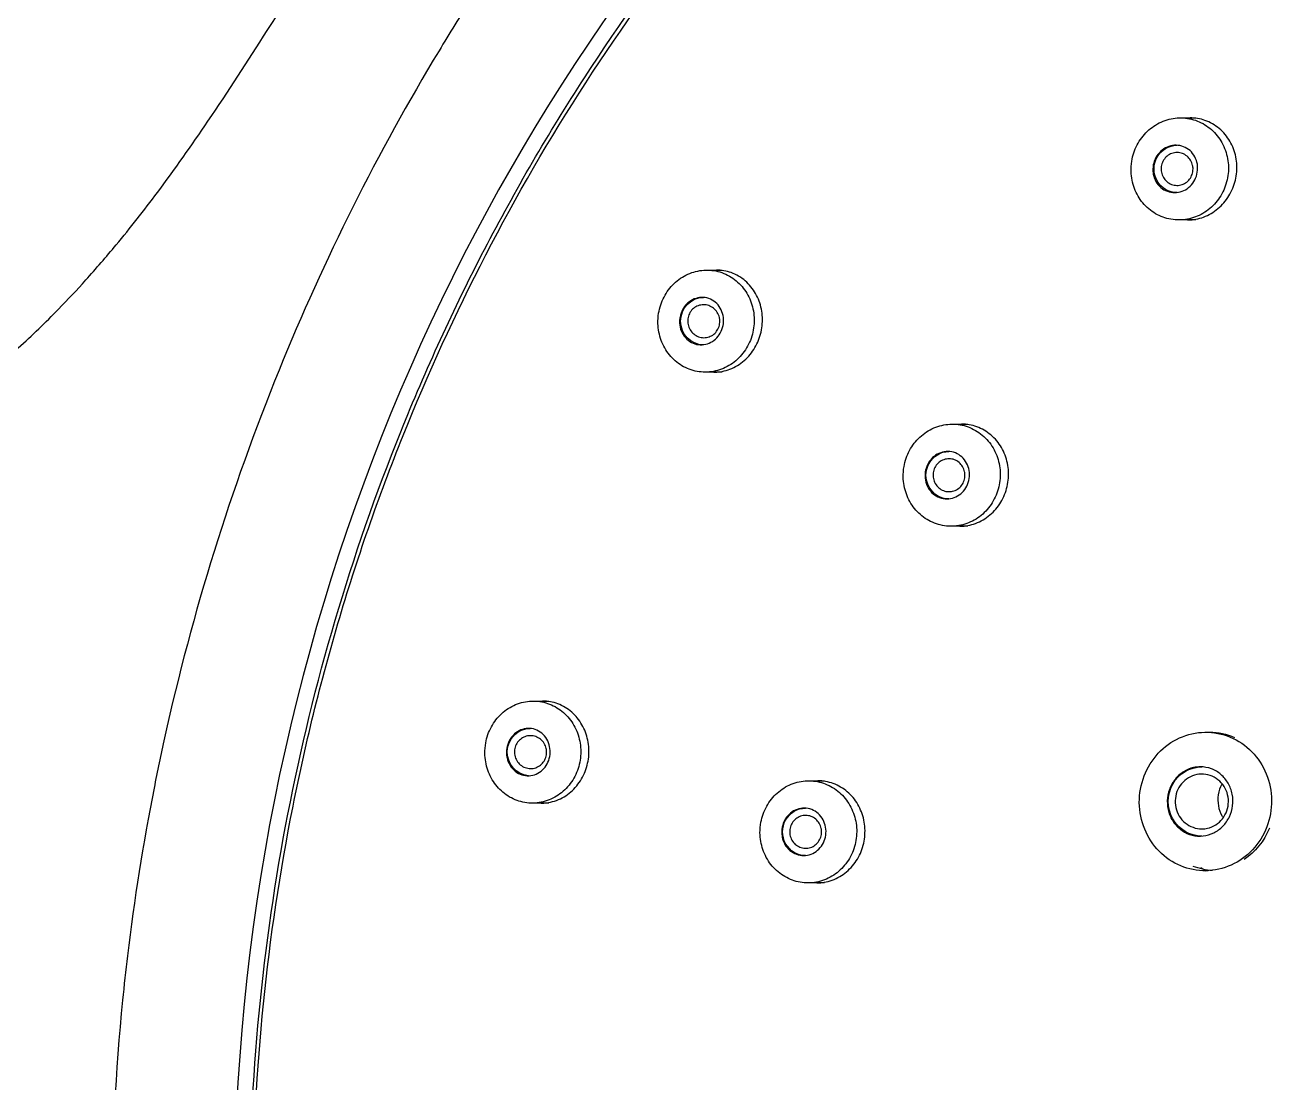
# Model space of a CAD drawing. Header units: centimetres. Extents: x -1797 to 2001, y -8788 to 1856.
# Drawn here: x -1292.464 to -1289.019, y -48.311 to -45.41 of the extents above; entities that cross this region are included whole.
import ezdxf

# ---------------------------------------------------------------- set-up
doc = ezdxf.new("R2010")
doc.units = ezdxf.units.CM
doc.header["$LTSCALE"] = 100
doc.header["$MEASUREMENT"] = 0
doc.layers.add('ID_Furniture-Fixed_02', color=145, linetype='Continuous')
doc.layers.add('WALL-03', color=2, linetype='Continuous')

# ---------------------------------------------------------------- blocks, each defined once
blk = doc.blocks.new('A$C5f37530c')
at = {"layer": 'ID_Furniture-Fixed_02'}
for p, q in [((-65.8808, -160.3463), (-65.8808, -160.3889)), ((-65.6008, -160.3889), (-65.6008, -160.3439)), ((-67.0626, -160.8223), (-67.0626, -160.8639)), ((-66.7826, -160.8639), (-66.7826, -160.8178)), ((-65.6621, -161.1013), (-65.6621, -161.1446)), ((-65.3821, -161.1446), (-65.3821, -161.0996)), ((-66.6401, -161.4952), (-66.6401, -161.5376)), ((-66.3601, -161.5376), (-66.3601, -161.4919)), ((-67.4799, -162.121), (-67.4799, -162.1629)), ((-67.1999, -162.1629), (-67.1999, -162.1163)), ((-65.7954, -162.1904), (-65.7954, -162.2006)), ((-65.4154, -162.1969), (-65.4154, -162.1879))]:
    blk.add_line(p, q, dxfattribs=at)
blk.add_ellipse((-64.4726, -165.0029), major_axis=(5.645, 0), ratio=0.970296, dxfattribs=at)
for centre, major_axis, ratio, start_param, end_param in [((-65.7408, -160.3382), (0.065, 0), 0.970296, 0.084408, 3.141593), ((-66.9226, -160.8132), (-0.065, 0), 0.970296, 3.141593, 6.283185), ((-65.5221, -161.0929), (0.065, 0), 0.970296, 0, 3.141593), ((-66.5001, -161.486), (0.065, 0), 0.970296, 0, 3.141593), ((-67.3399, -162.1112), (0.065, 0), 0.970296, 0, 3.141593), ((-65.6054, -162.1794), (0.095, 0), 0.970296, 0, 3.141593), ((-65.6054, -162.2205), (-0.19, 0), 0.970296, 3.206514, 3.500122), ((-65.6054, -162.1988), (0.1893, 0.0177), 0.945873, 3.053495, 3.443426), ((-65.6054, -162.1988), (0.1893, 0.0177), 0.945873, 5.01699, 5.619677)]:
    blk.add_ellipse(centre, major_axis=major_axis, ratio=ratio, start_param=start_param, end_param=end_param, dxfattribs=at)
for points, knots in [([(-66.1034, -156.2073), (-66.1043, -156.4008), (-66.108, -156.7117), (-66.1407, -157.2005), (-66.2075, -157.6276), (-66.3066, -158.0025), (-66.4315, -158.3176), (-66.5703, -158.5729), (-66.7097, -158.7731), (-66.8374, -158.9248), (-66.9444, -159.0352), (-67.0392, -159.124), (-67.1451, -159.2154), (-67.2893, -159.3285), (-67.4858, -159.4668), (-67.7346, -159.6277), (-68.0415, -159.8206), (-68.236, -159.9564), (-68.3605, -160.043)], [0, 0, 0, 0, 0.109953, 0.209947, 0.300127, 0.380727, 0.451422, 0.512286, 0.563517, 0.605255, 0.637551, 0.66058, 0.687323, 0.725806, 0.776114, 0.838446, 0.913142, 1, 1, 1, 1]), ([(-70.4169, -164.2267), (-70.4, -164.1104), (-70.3712, -163.9482), (-70.262, -163.4578), (-70.0375, -162.7785), (-69.6987, -162.1409), (-69.4053, -161.6981), (-69.2596, -161.5013), (-69.015, -161.2035), (-68.8548, -161.031), (-68.5773, -160.7618), (-68.4005, -160.6073), (-68.0942, -160.3703), (-67.8891, -160.2273), (-67.4351, -159.9444), (-66.7767, -159.615), (-66.0793, -159.3975), (-65.5365, -159.284), (-65.2961, -159.2458), (-64.9061, -159.2031), (-64.4726, -159.1813), (-64.0391, -159.2031), (-63.6492, -159.2458), (-63.4088, -159.284), (-62.8659, -159.3975), (-62.1685, -159.615), (-61.5102, -159.9444), (-61.0561, -160.2273), (-60.8511, -160.3703), (-60.5447, -160.6073), (-60.368, -160.7618), (-60.0905, -161.031), (-59.9302, -161.2035), (-59.6857, -161.5013), (-59.54, -161.6981), (-59.2465, -162.1409), (-58.9078, -162.7785), (-58.6833, -163.4578), (-58.5741, -163.9482), (-58.5453, -164.1104), (-58.5284, -164.2267)], [0.2715949, 0.2715949, 0.2715949, 0.2715949, 0.2812305, 0.2851025, 0.3127892, 0.339482, 0.3437195, 0.3560105, 0.3593529, 0.3749833, 0.375032, 0.3906139, 0.3938894, 0.4062477, 0.4107021, 0.4368761, 0.4649885, 0.4687355, 0.4811162, 0.4843693, 0.5, 0.5156307, 0.5188838, 0.5312645, 0.5350115, 0.5631239, 0.5892979, 0.5937523, 0.6061106, 0.6093861, 0.624968, 0.6250169, 0.6406471, 0.6439896, 0.6562805, 0.660518, 0.6872108, 0.7148975, 0.7187695, 0.7284051, 0.7284051, 0.7284051, 0.7284051]), ([(-64.4726, -170.4466), (-64.843, -170.4466), (-65.2071, -170.4115), (-65.7445, -170.3081), (-65.9221, -170.2651), (-66.2743, -170.1616), (-66.4493, -170.1009), (-66.9585, -169.8961), (-67.2805, -169.7289), (-67.8898, -169.334), (-68.1783, -169.1041), (-68.6955, -168.6022), (-68.9276, -168.3285), (-69.2349, -167.8827), (-69.3304, -167.7283), (-69.5033, -167.4143), (-69.5814, -167.254), (-69.7911, -166.7631), (-69.8987, -166.4203), (-70.0427, -165.718), (-70.0783, -165.3649), (-70.0787, -164.6555), (-70.0423, -164.2953), (-69.8993, -163.5979), (-69.7936, -163.2589), (-69.5831, -162.765), (-69.5038, -162.602), (-69.3302, -162.2867), (-69.236, -162.1343), (-68.9317, -161.692), (-68.7001, -161.4171), (-68.1771, -160.9091), (-67.8934, -160.6836), (-67.4381, -160.3882), (-67.2813, -160.2968), (-66.9571, -160.1285), (-66.789, -160.0513), (-66.2795, -159.8463), (-65.9301, -159.7434), (-65.212, -159.6039), (-64.8404, -159.5681), (-64.1088, -159.5678), (-63.7452, -159.6023), (-63.2032, -159.7065), (-63.023, -159.7503), (-62.6716, -159.8537), (-62.4994, -159.9134), (-61.9933, -160.1164), (-61.668, -160.2844), (-61.0538, -160.6819), (-60.7712, -160.9069), (-60.2539, -161.4079), (-60.017, -161.6875), (-59.6092, -162.2792), (-59.4368, -162.5916), (-59.2255, -163.0848), (-59.1628, -163.2544), (-59.0556, -163.5964), (-59.011, -163.7688), (-58.9037, -164.2902), (-58.8672, -164.6431), (-58.8664, -165.3604), (-58.9025, -165.7155), (-59.0088, -166.237), (-59.053, -166.4093), (-59.1592, -166.7507), (-59.2216, -166.9207), (-59.4325, -167.4156), (-59.6045, -167.7281), (-60.0104, -168.319), (-60.247, -168.5991), (-60.7641, -169.1017), (-61.0461, -169.3271), (-61.5046, -169.6255), (-61.664, -169.7185), (-61.9879, -169.8868), (-62.1532, -169.9628), (-62.6589, -170.1667), (-63.0104, -170.271), (-63.7358, -170.4115), (-64.1023, -170.4466), (-64.4726, -170.4466)], [0, 0, 0, 0, 0.03125, 0.03125, 0.046875, 0.046875, 0.0625, 0.0625, 0.09375, 0.09375, 0.125, 0.125, 0.15625, 0.15625, 0.171875, 0.171875, 0.1875, 0.1875, 0.21875, 0.21875, 0.25, 0.25, 0.28125, 0.28125, 0.3125, 0.3125, 0.328125, 0.328125, 0.34375, 0.34375, 0.375, 0.375, 0.40625, 0.40625, 0.421875, 0.421875, 0.4375, 0.4375, 0.46875, 0.46875, 0.5, 0.5, 0.53125, 0.53125, 0.546875, 0.546875, 0.5625, 0.5625, 0.59375, 0.59375, 0.625, 0.625, 0.65625, 0.65625, 0.6875, 0.6875, 0.703125, 0.703125, 0.71875, 0.71875, 0.75, 0.75, 0.78125, 0.78125, 0.796875, 0.796875, 0.8125, 0.8125, 0.84375, 0.84375, 0.875, 0.875, 0.90625, 0.90625, 0.921875, 0.921875, 0.9375, 0.9375, 0.96875, 0.96875, 1, 1, 1, 1]), ([(-64.1622, -170.4197), (-63.8992, -170.4056), (-63.6394, -170.3736), (-63.2041, -170.2898), (-63.0269, -170.2469), (-62.6756, -170.1437), (-62.501, -170.0831), (-61.9932, -169.8789), (-61.6721, -169.7122), (-61.0643, -169.3182), (-60.7765, -169.0889), (-60.2607, -168.5883), (-60.0292, -168.3153), (-59.7226, -167.8707), (-59.6275, -167.7167), (-59.455, -167.4036), (-59.377, -167.2436), (-59.1679, -166.754), (-59.0606, -166.4121), (-58.917, -165.7116), (-58.8815, -165.3594), (-58.8811, -164.6518), (-58.9174, -164.2926), (-59.0599, -163.597), (-59.1655, -163.2589), (-59.3754, -162.7662), (-59.4545, -162.6036), (-59.6276, -162.2892), (-59.7216, -162.1371), (-60.0251, -161.696), (-60.2561, -161.4218), (-60.7777, -160.9151), (-61.0607, -160.6903), (-61.5148, -160.3956), (-61.6713, -160.3045), (-61.9946, -160.1365), (-62.1622, -160.0595), (-62.6704, -159.8551), (-63.0189, -159.7524), (-63.7352, -159.6133), (-64.1058, -159.5776), (-64.8355, -159.5774), (-65.1982, -159.6117), (-65.7387, -159.7157), (-65.9185, -159.7593), (-66.269, -159.8624), (-66.4407, -159.922), (-66.9455, -160.1245), (-67.27, -160.292), (-67.8827, -160.6885), (-68.1644, -160.9129), (-68.6805, -161.4127), (-68.9168, -161.6915), (-69.3235, -162.2817), (-69.4955, -162.5933), (-69.7062, -163.0852), (-69.7687, -163.2543), (-69.8757, -163.5955), (-69.9201, -163.7675), (-70.0271, -164.2875), (-70.0636, -164.6395), (-70.0643, -165.3549), (-70.0284, -165.7091), (-69.9223, -166.2293), (-69.8783, -166.4011), (-69.7723, -166.7417), (-69.7101, -166.9112), (-69.4998, -167.4048), (-69.3282, -167.7165), (-68.9233, -168.3058), (-68.6874, -168.5853), (-68.1715, -169.0865), (-67.8903, -169.3114), (-67.4329, -169.609), (-67.274, -169.7017), (-66.951, -169.8697), (-66.7861, -169.9455), (-66.3349, -170.1274), (-66.0417, -170.2191), (-65.7403, -170.2871)], [0.0087958, 0.0087958, 0.0087958, 0.0087958, 0.03125, 0.03125, 0.046875, 0.046875, 0.0625, 0.0625, 0.09375, 0.09375, 0.125, 0.125, 0.15625, 0.15625, 0.171875, 0.171875, 0.1875, 0.1875, 0.21875, 0.21875, 0.25, 0.25, 0.28125, 0.28125, 0.3125, 0.3125, 0.328125, 0.328125, 0.34375, 0.34375, 0.375, 0.375, 0.40625, 0.40625, 0.421875, 0.421875, 0.4375, 0.4375, 0.46875, 0.46875, 0.5, 0.5, 0.53125, 0.53125, 0.546875, 0.546875, 0.5625, 0.5625, 0.59375, 0.59375, 0.625, 0.625, 0.65625, 0.65625, 0.6875, 0.6875, 0.703125, 0.703125, 0.71875, 0.71875, 0.75, 0.75, 0.78125, 0.78125, 0.796875, 0.796875, 0.8125, 0.8125, 0.84375, 0.84375, 0.875, 0.875, 0.90625, 0.90625, 0.921875, 0.921875, 0.9375, 0.9375, 0.9638021, 0.9638021, 0.9638021, 0.9638021]), ([(-65.7373, -160.2137), (-65.7217, -160.2139), (-65.706, -160.2167), (-65.6914, -160.2217), (-65.6768, -160.2268), (-65.663, -160.2342), (-65.651, -160.2435), (-65.639, -160.2528), (-65.6286, -160.2642), (-65.6206, -160.2767), (-65.6125, -160.2893), (-65.6067, -160.3035), (-65.6036, -160.3179), (-65.6005, -160.3324), (-65.6, -160.3477), (-65.6022, -160.3624), (-65.6045, -160.3772), (-65.6095, -160.3918), (-65.6168, -160.405), (-65.6241, -160.4182), (-65.6339, -160.4304), (-65.6455, -160.4406), (-65.657, -160.4507), (-65.6705, -160.4591), (-65.6848, -160.4651), (-65.6991, -160.4711), (-65.7147, -160.4749), (-65.7302, -160.4761), (-65.7457, -160.4774), (-65.7616, -160.4761), (-65.7766, -160.4725), (-65.7916, -160.4689), (-65.8061, -160.4629), (-65.819, -160.4548), (-65.832, -160.4467), (-65.8436, -160.4365), (-65.8529, -160.4248), (-65.8623, -160.4131), (-65.8697, -160.3997), (-65.8744, -160.3857), (-65.8791, -160.3716), (-65.8813, -160.3565), (-65.8808, -160.3417), (-65.8802, -160.3268), (-65.8769, -160.3118), (-65.8711, -160.2979), (-65.8653, -160.2841), (-65.8568, -160.271), (-65.8464, -160.2597), (-65.8361, -160.2485), (-65.8236, -160.2388), (-65.81, -160.2314), (-65.7964, -160.224), (-65.7813, -160.2188), (-65.766, -160.216), (-65.7565, -160.2143), (-65.7469, -160.2135), (-65.7373, -160.2137)], [0, 0, 0, 0, 0.053396, 0.053396, 0.053396, 0.10677, 0.10677, 0.10677, 0.160479, 0.160479, 0.160479, 0.214639, 0.214639, 0.214639, 0.269048, 0.269048, 0.269048, 0.323393, 0.323393, 0.323393, 0.377394, 0.377394, 0.377394, 0.430929, 0.430929, 0.430929, 0.48408, 0.48408, 0.48408, 0.537087, 0.537087, 0.537087, 0.590246, 0.590246, 0.590246, 0.643788, 0.643788, 0.643788, 0.697789, 0.697789, 0.697789, 0.752131, 0.752131, 0.752131, 0.806541, 0.806541, 0.806541, 0.860703, 0.860703, 0.860703, 0.914406, 0.914406, 0.914406, 0.967648, 0.967648, 0.967648, 1, 1, 1, 1]), ([(-65.7784, -160.2843), (-65.7844, -160.2883), (-65.7896, -160.2932), (-65.7938, -160.2987), (-65.798, -160.3041), (-65.8012, -160.3103), (-65.8032, -160.3167), (-65.8053, -160.3231), (-65.8061, -160.33), (-65.8058, -160.3366), (-65.8054, -160.3434), (-65.8037, -160.3502), (-65.8009, -160.3564), (-65.7981, -160.3627), (-65.794, -160.3686), (-65.789, -160.3736), (-65.784, -160.3786), (-65.7779, -160.3829), (-65.7713, -160.386), (-65.7648, -160.3891), (-65.7576, -160.3912), (-65.7503, -160.3921), (-65.7431, -160.393), (-65.7357, -160.3928), (-65.7285, -160.3914), (-65.7215, -160.3901), (-65.7146, -160.3876), (-65.7084, -160.3842), (-65.7022, -160.3809), (-65.6966, -160.3765), (-65.6919, -160.3715), (-65.6872, -160.3665), (-65.6834, -160.3607), (-65.6807, -160.3546), (-65.6779, -160.3484), (-65.6763, -160.3417), (-65.6759, -160.3351), (-65.6755, -160.3283), (-65.6764, -160.3214), (-65.6785, -160.315), (-65.6806, -160.3085), (-65.6839, -160.3022), (-65.6883, -160.2967), (-65.6927, -160.2912), (-65.6982, -160.2864), (-65.7044, -160.2826), (-65.7105, -160.2789), (-65.7175, -160.2761), (-65.7247, -160.2745), (-65.7281, -160.2737), (-65.7317, -160.2732), (-65.7353, -160.273), (-65.7424, -160.2725), (-65.7497, -160.2731), (-65.7566, -160.2748), (-65.7635, -160.2765), (-65.7702, -160.2793), (-65.7762, -160.2829), (-65.777, -160.2834), (-65.7777, -160.2838), (-65.7784, -160.2843)], [0, 0, 0, 0, 0.053168, 0.053168, 0.053168, 0.106282, 0.106282, 0.106282, 0.160205, 0.160205, 0.160205, 0.215143, 0.215143, 0.215143, 0.270563, 0.270563, 0.270563, 0.325701, 0.325701, 0.325701, 0.37992, 0.37992, 0.37992, 0.433016, 0.433016, 0.433016, 0.485286, 0.485286, 0.485286, 0.537361, 0.537361, 0.537361, 0.589927, 0.589927, 0.589927, 0.643465, 0.643465, 0.643465, 0.698071, 0.698071, 0.698071, 0.75339, 0.75339, 0.75339, 0.808723, 0.808723, 0.808723, 0.863327, 0.863327, 0.863327, 0.889352, 0.889352, 0.889352, 0.941447, 0.941447, 0.941447, 0.993547, 0.993547, 0.993547, 1, 1, 1, 1]), ([(-65.7409, -160.383), (-65.7359, -160.383), (-65.7308, -160.3822), (-65.7261, -160.3807), (-65.7214, -160.3791), (-65.7169, -160.3767), (-65.7129, -160.3738), (-65.709, -160.3708), (-65.7056, -160.3671), (-65.7029, -160.363), (-65.7001, -160.3589), (-65.6981, -160.3543), (-65.6969, -160.3495), (-65.6957, -160.3447), (-65.6954, -160.3397), (-65.6959, -160.3348), (-65.6963, -160.3298), (-65.6977, -160.3249), (-65.6999, -160.3203), (-65.702, -160.3158), (-65.705, -160.3115), (-65.7086, -160.308), (-65.7122, -160.3044), (-65.7165, -160.3013), (-65.7211, -160.2991), (-65.7256, -160.297), (-65.7307, -160.2955), (-65.7357, -160.2949), (-65.7407, -160.2943), (-65.7459, -160.2946), (-65.7508, -160.2957), (-65.7557, -160.2968), (-65.7604, -160.2987), (-65.7646, -160.3012), (-65.7689, -160.3038), (-65.7727, -160.3071), (-65.7758, -160.3109), (-65.7789, -160.3147), (-65.7814, -160.3191), (-65.7831, -160.3236), (-65.7848, -160.3283), (-65.7857, -160.3332), (-65.7857, -160.3382), (-65.7858, -160.3431), (-65.7849, -160.3482), (-65.7833, -160.3529), (-65.7816, -160.3576), (-65.7791, -160.3621), (-65.7759, -160.3661), (-65.7727, -160.37), (-65.7688, -160.3735), (-65.7645, -160.3762), (-65.7602, -160.3788), (-65.7553, -160.3808), (-65.7503, -160.3819), (-65.7472, -160.3826), (-65.744, -160.3829), (-65.7409, -160.383)], [0, 0, 0, 0, 0.052813, 0.052813, 0.052813, 0.105614, 0.105614, 0.105614, 0.1585, 0.1585, 0.1585, 0.211841, 0.211841, 0.211841, 0.265738, 0.265738, 0.265738, 0.320163, 0.320163, 0.320163, 0.374825, 0.374825, 0.374825, 0.429299, 0.429299, 0.429299, 0.483238, 0.483238, 0.483238, 0.536556, 0.536556, 0.536556, 0.589439, 0.589439, 0.589439, 0.642193, 0.642193, 0.642193, 0.695251, 0.695251, 0.695251, 0.748903, 0.748903, 0.748903, 0.803179, 0.803179, 0.803179, 0.857837, 0.857837, 0.857837, 0.912472, 0.912472, 0.912472, 0.966692, 0.966692, 0.966692, 1, 1, 1, 1]), ([(-65.6009, -160.3681), (-65.6009, -160.373), (-65.6012, -160.378), (-65.6018, -160.3829), (-65.6036, -160.3976), (-65.6083, -160.4123), (-65.6155, -160.4257), (-65.6226, -160.4389), (-65.6322, -160.4512), (-65.6438, -160.4616), (-65.655, -160.4717), (-65.6684, -160.4803), (-65.6827, -160.4865), (-65.6968, -160.4926), (-65.7121, -160.4966), (-65.7275, -160.4982), (-65.7428, -160.4997), (-65.7585, -160.4989), (-65.7734, -160.4958), (-65.7883, -160.4927), (-65.8028, -160.4872), (-65.8157, -160.4799), (-65.8289, -160.4724), (-65.8407, -160.4627), (-65.8503, -160.4517), (-65.8601, -160.4405), (-65.8679, -160.4276), (-65.8731, -160.414), (-65.8782, -160.4005), (-65.8808, -160.3861), (-65.8808, -160.3717)], [0.2510303, 0.2510303, 0.2510303, 0.2510303, 0.2695367, 0.2695367, 0.2695367, 0.3248379, 0.3248379, 0.3248379, 0.3793229, 0.3793229, 0.3793229, 0.4326776, 0.4326776, 0.4326776, 0.4850934, 0.4850934, 0.4850934, 0.5371369, 0.5371369, 0.5371369, 0.5894952, 0.5894952, 0.5894952, 0.6427221, 0.6427221, 0.6427221, 0.6970417, 0.6970417, 0.6970417, 0.7509519, 0.7509519, 0.7509519, 0.7509519]), ([(-66.9159, -160.6882), (-66.9002, -160.6887), (-66.8844, -160.6917), (-66.8699, -160.697), (-66.8554, -160.7023), (-66.8417, -160.7101), (-66.83, -160.7196), (-66.8182, -160.7293), (-66.8081, -160.7409), (-66.8004, -160.7537), (-66.7927, -160.7666), (-66.7873, -160.781), (-66.7846, -160.7956), (-66.782, -160.8103), (-66.782, -160.8256), (-66.7847, -160.8404), (-66.7874, -160.855), (-66.7928, -160.8696), (-66.8005, -160.8827), (-66.8082, -160.8957), (-66.8184, -160.9077), (-66.8302, -160.9176), (-66.8419, -160.9275), (-66.8555, -160.9357), (-66.8699, -160.9415), (-66.8843, -160.9472), (-66.8999, -160.9507), (-66.9154, -160.9517), (-66.9309, -160.9527), (-66.9468, -160.9512), (-66.9617, -160.9474), (-66.9767, -160.9435), (-66.9911, -160.9372), (-67.0038, -160.9289), (-67.0165, -160.9205), (-67.0279, -160.9099), (-67.037, -160.898), (-67.0461, -160.886), (-67.0531, -160.8724), (-67.0573, -160.8581), (-67.0616, -160.8439), (-67.0634, -160.8286), (-67.0623, -160.8137), (-67.0613, -160.7989), (-67.0575, -160.7839), (-67.0513, -160.7701), (-67.0451, -160.7564), (-67.0363, -160.7435), (-67.0256, -160.7324), (-67.015, -160.7214), (-67.0023, -160.7119), (-66.9885, -160.7048), (-66.9748, -160.6977), (-66.9597, -160.6926), (-66.9443, -160.6901), (-66.935, -160.6886), (-66.9254, -160.6879), (-66.9159, -160.6882)], [0, 0, 0, 0, 0.053777, 0.053777, 0.053777, 0.107531, 0.107531, 0.107531, 0.161626, 0.161626, 0.161626, 0.216014, 0.216014, 0.216014, 0.270391, 0.270391, 0.270391, 0.324462, 0.324462, 0.324462, 0.378073, 0.378073, 0.378073, 0.431273, 0.431273, 0.431273, 0.484284, 0.484284, 0.484284, 0.537399, 0.537399, 0.537399, 0.590868, 0.590868, 0.590868, 0.644796, 0.644796, 0.644796, 0.699097, 0.699097, 0.699097, 0.753518, 0.753518, 0.753518, 0.807739, 0.807739, 0.807739, 0.861524, 0.861524, 0.861524, 0.914832, 0.914832, 0.914832, 0.967842, 0.967842, 0.967842, 1, 1, 1, 1]), ([(-66.9724, -160.7702), (-66.977, -160.7754), (-66.9808, -160.7815), (-66.9834, -160.7878), (-66.9859, -160.7941), (-66.9874, -160.8008), (-66.9876, -160.8075), (-66.9878, -160.8142), (-66.9868, -160.821), (-66.9846, -160.8273), (-66.9824, -160.8338), (-66.9789, -160.84), (-66.9745, -160.8453), (-66.97, -160.8507), (-66.9644, -160.8554), (-66.9582, -160.859), (-66.952, -160.8626), (-66.9449, -160.8653), (-66.9377, -160.8667), (-66.9305, -160.8681), (-66.9229, -160.8683), (-66.9156, -160.8674), (-66.9084, -160.8665), (-66.9012, -160.8644), (-66.8946, -160.8614), (-66.8882, -160.8584), (-66.8821, -160.8543), (-66.8771, -160.8495), (-66.872, -160.8448), (-66.8677, -160.8392), (-66.8645, -160.8332), (-66.8613, -160.8272), (-66.8592, -160.8207), (-66.8582, -160.8141), (-66.8572, -160.8074), (-66.8575, -160.8006), (-66.8589, -160.7941), (-66.8604, -160.7874), (-66.8631, -160.781), (-66.8669, -160.7753), (-66.8707, -160.7695), (-66.8757, -160.7643), (-66.8814, -160.76), (-66.8872, -160.7558), (-66.8939, -160.7525), (-66.9009, -160.7504), (-66.9079, -160.7483), (-66.9154, -160.7473), (-66.9228, -160.7475), (-66.9264, -160.7476), (-66.93, -160.7479), (-66.9336, -160.7486), (-66.9406, -160.7499), (-66.9475, -160.7523), (-66.9538, -160.7556), (-66.96, -160.7589), (-66.9658, -160.7633), (-66.9706, -160.7682), (-66.9712, -160.7689), (-66.9718, -160.7695), (-66.9724, -160.7702)], [0, 0, 0, 0, 0.053168, 0.053168, 0.053168, 0.106283, 0.106283, 0.106283, 0.160205, 0.160205, 0.160205, 0.215143, 0.215143, 0.215143, 0.270562, 0.270562, 0.270562, 0.3257, 0.3257, 0.3257, 0.37992, 0.37992, 0.37992, 0.433016, 0.433016, 0.433016, 0.485287, 0.485287, 0.485287, 0.537362, 0.537362, 0.537362, 0.589927, 0.589927, 0.589927, 0.643464, 0.643464, 0.643464, 0.69807, 0.69807, 0.69807, 0.753389, 0.753389, 0.753389, 0.808723, 0.808723, 0.808723, 0.863327, 0.863327, 0.863327, 0.889352, 0.889352, 0.889352, 0.941446, 0.941446, 0.941446, 0.993547, 0.993547, 0.993547, 1, 1, 1, 1]), ([(-66.9226, -160.8578), (-66.9177, -160.8579), (-66.9126, -160.8571), (-66.9078, -160.8556), (-66.9031, -160.8541), (-66.8986, -160.8517), (-66.8946, -160.8488), (-66.8907, -160.8458), (-66.8872, -160.8422), (-66.8845, -160.8382), (-66.8818, -160.8341), (-66.8797, -160.8295), (-66.8785, -160.8248), (-66.8773, -160.8201), (-66.8769, -160.8151), (-66.8774, -160.8102), (-66.8778, -160.8053), (-66.8792, -160.8003), (-66.8813, -160.7958), (-66.8834, -160.7913), (-66.8863, -160.787), (-66.8899, -160.7834), (-66.8934, -160.7798), (-66.8977, -160.7767), (-66.9023, -160.7744), (-66.9069, -160.7722), (-66.9119, -160.7706), (-66.917, -160.77), (-66.922, -160.7694), (-66.9272, -160.7696), (-66.9322, -160.7706), (-66.9371, -160.7716), (-66.9419, -160.7735), (-66.9462, -160.776), (-66.9504, -160.7786), (-66.9543, -160.7818), (-66.9574, -160.7856), (-66.9605, -160.7894), (-66.9631, -160.7937), (-66.9648, -160.7982), (-66.9665, -160.8028), (-66.9674, -160.8078), (-66.9675, -160.8126), (-66.9675, -160.8176), (-66.9667, -160.8226), (-66.9651, -160.8272), (-66.9635, -160.832), (-66.961, -160.8365), (-66.9579, -160.8404), (-66.9548, -160.8444), (-66.9509, -160.8479), (-66.9466, -160.8506), (-66.9422, -160.8534), (-66.9374, -160.8554), (-66.9324, -160.8566), (-66.9292, -160.8573), (-66.9259, -160.8577), (-66.9226, -160.8578)], [0, 0, 0, 0, 0.052911, 0.052911, 0.052911, 0.105831, 0.105831, 0.105831, 0.158495, 0.158495, 0.158495, 0.211344, 0.211344, 0.211344, 0.264788, 0.264788, 0.264788, 0.318895, 0.318895, 0.318895, 0.373449, 0.373449, 0.373449, 0.428127, 0.428127, 0.428127, 0.482506, 0.482506, 0.482506, 0.536276, 0.536276, 0.536276, 0.589408, 0.589408, 0.589408, 0.642182, 0.642182, 0.642182, 0.695037, 0.695037, 0.695037, 0.748265, 0.748265, 0.748265, 0.802086, 0.802086, 0.802086, 0.856468, 0.856468, 0.856468, 0.911122, 0.911122, 0.911122, 0.965626, 0.965626, 0.965626, 1, 1, 1, 1]), ([(-66.7826, -160.8414), (-66.7826, -160.8471), (-66.783, -160.8528), (-66.7838, -160.8584), (-66.7859, -160.8731), (-66.7908, -160.8878), (-66.7982, -160.9012), (-66.8054, -160.9143), (-66.8151, -160.9265), (-66.8266, -160.9369), (-66.8379, -160.947), (-66.8512, -160.9555), (-66.8653, -160.9618), (-66.8793, -160.968), (-66.8946, -160.972), (-66.9098, -160.9737), (-66.9251, -160.9754), (-66.9408, -160.9747), (-66.9556, -160.9717), (-66.9707, -160.9687), (-66.9853, -160.9633), (-66.9982, -160.9559), (-67.0114, -160.9484), (-67.0233, -160.9386), (-67.0329, -160.9275), (-67.0427, -160.9161), (-67.0504, -160.903), (-67.0555, -160.8891), (-67.0602, -160.8761), (-67.0626, -160.8622), (-67.0626, -160.8483)], [0.2516174, 0.2516174, 0.2516174, 0.2516174, 0.2726783, 0.2726783, 0.2726783, 0.3273832, 0.3273832, 0.3273832, 0.3809821, 0.3809821, 0.3809821, 0.4335614, 0.4335614, 0.4335614, 0.4856266, 0.4856266, 0.4856266, 0.5378616, 0.5378616, 0.5378616, 0.5908678, 0.5908678, 0.5908678, 0.6449532, 0.6449532, 0.6449532, 0.7000002, 0.7000002, 0.7000002, 0.7516427, 0.7516427, 0.7516427, 0.7516427]), ([(-65.5194, -160.9679), (-65.5038, -160.968), (-65.488, -160.9708), (-65.4733, -160.9759), (-65.4587, -160.9809), (-65.4448, -160.9885), (-65.4328, -160.9978), (-65.4207, -161.0072), (-65.4102, -161.0187), (-65.4022, -161.0313), (-65.3941, -161.044), (-65.3882, -161.0582), (-65.385, -161.0728), (-65.3818, -161.0874), (-65.3813, -161.1027), (-65.3834, -161.1175), (-65.3855, -161.1323), (-65.3904, -161.147), (-65.3976, -161.1603), (-65.4048, -161.1736), (-65.4145, -161.1859), (-65.426, -161.1962), (-65.4373, -161.2065), (-65.4507, -161.215), (-65.4651, -161.2212), (-65.4793, -161.2273), (-65.4949, -161.2312), (-65.5104, -161.2325), (-65.526, -161.2339), (-65.5419, -161.2327), (-65.557, -161.2291), (-65.5721, -161.2255), (-65.5868, -161.2194), (-65.5997, -161.2113), (-65.6128, -161.2032), (-65.6245, -161.1928), (-65.6339, -161.1811), (-65.6433, -161.1693), (-65.6507, -161.1557), (-65.6555, -161.1416), (-65.6603, -161.1275), (-65.6625, -161.1123), (-65.6621, -161.0974), (-65.6616, -161.0825), (-65.6584, -161.0674), (-65.6527, -161.0535), (-65.647, -161.0395), (-65.6388, -161.0263), (-65.6285, -161.0149), (-65.6183, -161.0036), (-65.6059, -160.9937), (-65.5923, -160.9862), (-65.5788, -160.9786), (-65.5637, -160.9732), (-65.5484, -160.9704), (-65.5389, -160.9686), (-65.5291, -160.9677), (-65.5194, -160.9679)], [0, 0, 0, 0, 0.053531, 0.053531, 0.053531, 0.10705, 0.10705, 0.10705, 0.160749, 0.160749, 0.160749, 0.214696, 0.214696, 0.214696, 0.268783, 0.268783, 0.268783, 0.322841, 0.322841, 0.322841, 0.376717, 0.376717, 0.376717, 0.430336, 0.430336, 0.430336, 0.483738, 0.483738, 0.483738, 0.537055, 0.537055, 0.537055, 0.590455, 0.590455, 0.590455, 0.644067, 0.644067, 0.644067, 0.697935, 0.697935, 0.697935, 0.751989, 0.751989, 0.751989, 0.806078, 0.806078, 0.806078, 0.860032, 0.860032, 0.860032, 0.913738, 0.913738, 0.913738, 0.967195, 0.967195, 0.967195, 1, 1, 1, 1]), ([(-65.5576, -161.0376), (-65.5637, -161.0414), (-65.5692, -161.0462), (-65.5736, -161.0516), (-65.578, -161.057), (-65.5815, -161.0631), (-65.5838, -161.0695), (-65.5861, -161.076), (-65.5872, -161.0829), (-65.5871, -161.0897), (-65.587, -161.0965), (-65.5857, -161.1034), (-65.5831, -161.1098), (-65.5806, -161.1162), (-65.5768, -161.1223), (-65.5721, -161.1276), (-65.5674, -161.1328), (-65.5616, -161.1373), (-65.5552, -161.1408), (-65.5489, -161.1442), (-65.5419, -161.1467), (-65.5347, -161.1479), (-65.5276, -161.1492), (-65.5201, -161.1493), (-65.5129, -161.1482), (-65.5057, -161.1472), (-65.4987, -161.145), (-65.4923, -161.1418), (-65.4859, -161.1387), (-65.48, -161.1345), (-65.475, -161.1296), (-65.4701, -161.1247), (-65.4659, -161.1189), (-65.463, -161.1128), (-65.46, -161.1066), (-65.4581, -161.0998), (-65.4574, -161.0931), (-65.4567, -161.0863), (-65.4573, -161.0793), (-65.4591, -161.0727), (-65.4609, -161.0661), (-65.464, -161.0597), (-65.4681, -161.054), (-65.4721, -161.0483), (-65.4774, -161.0432), (-65.4833, -161.0391), (-65.4892, -161.0351), (-65.4959, -161.0319), (-65.5029, -161.03), (-65.5082, -161.0285), (-65.5136, -161.0277), (-65.5191, -161.0275), (-65.5263, -161.0272), (-65.5336, -161.0281), (-65.5405, -161.0301), (-65.5466, -161.0318), (-65.5524, -161.0344), (-65.5576, -161.0376)], [0, 0, 0, 0, 0.053341, 0.053341, 0.053341, 0.106653, 0.106653, 0.106653, 0.160399, 0.160399, 0.160399, 0.214724, 0.214724, 0.214724, 0.269361, 0.269361, 0.269361, 0.3239, 0.3239, 0.3239, 0.377973, 0.377973, 0.377973, 0.431425, 0.431425, 0.431425, 0.484377, 0.484377, 0.484377, 0.537163, 0.537163, 0.537163, 0.59018, 0.59018, 0.59018, 0.643723, 0.643723, 0.643723, 0.697871, 0.697871, 0.697871, 0.752442, 0.752442, 0.752442, 0.807062, 0.807062, 0.807062, 0.861324, 0.861324, 0.861324, 0.901331, 0.901331, 0.901331, 0.954141, 0.954141, 0.954141, 1, 1, 1, 1]), ([(-65.5221, -161.1369), (-65.5171, -161.1369), (-65.512, -161.1361), (-65.5073, -161.1344), (-65.5025, -161.1328), (-65.498, -161.1304), (-65.4941, -161.1274), (-65.4901, -161.1243), (-65.4867, -161.1206), (-65.484, -161.1165), (-65.4813, -161.1123), (-65.4793, -161.1077), (-65.4782, -161.1029), (-65.4771, -161.0981), (-65.4768, -161.0931), (-65.4774, -161.0882), (-65.4779, -161.0833), (-65.4794, -161.0785), (-65.4816, -161.0741), (-65.4838, -161.0696), (-65.4868, -161.0655), (-65.4904, -161.0621), (-65.494, -161.0586), (-65.4982, -161.0557), (-65.5028, -161.0536), (-65.5073, -161.0514), (-65.5123, -161.0501), (-65.5173, -161.0495), (-65.5223, -161.049), (-65.5275, -161.0493), (-65.5324, -161.0504), (-65.5373, -161.0516), (-65.5421, -161.0535), (-65.5463, -161.0561), (-65.5506, -161.0588), (-65.5544, -161.0621), (-65.5575, -161.066), (-65.5606, -161.0698), (-65.5631, -161.0742), (-65.5647, -161.0788), (-65.5663, -161.0835), (-65.5671, -161.0884), (-65.5671, -161.0933), (-65.5671, -161.0982), (-65.5662, -161.1032), (-65.5645, -161.1078), (-65.5628, -161.1124), (-65.5602, -161.1168), (-65.557, -161.1207), (-65.5538, -161.1245), (-65.5499, -161.1278), (-65.5456, -161.1304), (-65.5413, -161.133), (-65.5364, -161.1348), (-65.5315, -161.1359), (-65.5284, -161.1365), (-65.5253, -161.1369), (-65.5221, -161.1369)], [0, 0, 0, 0, 0.053534, 0.053534, 0.053534, 0.107056, 0.107056, 0.107056, 0.160578, 0.160578, 0.160578, 0.214269, 0.214269, 0.214269, 0.268054, 0.268054, 0.268054, 0.32193, 0.32193, 0.32193, 0.375837, 0.375837, 0.375837, 0.429687, 0.429687, 0.429687, 0.48342, 0.48342, 0.48342, 0.537043, 0.537043, 0.537043, 0.590608, 0.590608, 0.590608, 0.644104, 0.644104, 0.644104, 0.697639, 0.697639, 0.697639, 0.751301, 0.751301, 0.751301, 0.805113, 0.805113, 0.805113, 0.859031, 0.859031, 0.859031, 0.91298, 0.91298, 0.91298, 0.966878, 0.966878, 0.966878, 1, 1, 1, 1]), ([(-65.3822, -161.1237), (-65.3822, -161.1287), (-65.3825, -161.1337), (-65.3831, -161.1387), (-65.3849, -161.1534), (-65.3895, -161.1681), (-65.3965, -161.1815), (-65.4035, -161.1948), (-65.4131, -161.2073), (-65.4244, -161.2177), (-65.4356, -161.228), (-65.4489, -161.2367), (-65.4632, -161.243), (-65.4773, -161.2493), (-65.4927, -161.2534), (-65.5082, -161.255), (-65.5236, -161.2566), (-65.5395, -161.2558), (-65.5545, -161.2526), (-65.5696, -161.2494), (-65.5842, -161.2437), (-65.5973, -161.2361), (-65.6104, -161.2284), (-65.6223, -161.2185), (-65.6319, -161.2072), (-65.6417, -161.1958), (-65.6494, -161.1826), (-65.6545, -161.1688), (-65.6595, -161.1553), (-65.6621, -161.1407), (-65.6621, -161.1263)], [0.2506101, 0.2506101, 0.2506101, 0.2506101, 0.2690342, 0.2690342, 0.2690342, 0.3236159, 0.3236159, 0.3236159, 0.3777635, 0.3777635, 0.3777635, 0.4312899, 0.4312899, 0.4312899, 0.4842843, 0.4842843, 0.4842843, 0.537059, 0.537059, 0.537059, 0.5900097, 0.5900097, 0.5900097, 0.6434556, 0.6434556, 0.6434556, 0.6975146, 0.6975146, 0.6975146, 0.750618, 0.750618, 0.750618, 0.750618]), ([(-66.4949, -161.3606), (-66.4793, -161.361), (-66.4635, -161.3639), (-66.4489, -161.3692), (-66.4343, -161.3745), (-66.4205, -161.3822), (-66.4087, -161.3918), (-66.3968, -161.4014), (-66.3865, -161.413), (-66.3787, -161.4259), (-66.3709, -161.4387), (-66.3653, -161.4531), (-66.3624, -161.4678), (-66.3596, -161.4824), (-66.3594, -161.4978), (-66.3619, -161.5127), (-66.3643, -161.5274), (-66.3695, -161.5421), (-66.377, -161.5553), (-66.3844, -161.5685), (-66.3944, -161.5807), (-66.406, -161.5908), (-66.4176, -161.6009), (-66.4311, -161.6093), (-66.4455, -161.6153), (-66.4599, -161.6212), (-66.4755, -161.6249), (-66.491, -161.6261), (-66.5066, -161.6272), (-66.5225, -161.6258), (-66.5375, -161.6221), (-66.5526, -161.6183), (-66.5671, -161.612), (-66.58, -161.6037), (-66.5928, -161.5953), (-66.6043, -161.5848), (-66.6135, -161.5728), (-66.6228, -161.5608), (-66.6299, -161.5471), (-66.6344, -161.5329), (-66.6388, -161.5186), (-66.6408, -161.5033), (-66.6399, -161.4884), (-66.6391, -161.4734), (-66.6356, -161.4584), (-66.6296, -161.4445), (-66.6236, -161.4306), (-66.6151, -161.4175), (-66.6046, -161.4063), (-66.5942, -161.3951), (-66.5816, -161.3854), (-66.5679, -161.378), (-66.5543, -161.3707), (-66.5392, -161.3655), (-66.5238, -161.3628), (-66.5143, -161.3611), (-66.5046, -161.3604), (-66.4949, -161.3606)], [0, 0, 0, 0, 0.053733, 0.053733, 0.053733, 0.107452, 0.107452, 0.107452, 0.161358, 0.161358, 0.161358, 0.215431, 0.215431, 0.215431, 0.269508, 0.269508, 0.269508, 0.323426, 0.323426, 0.323426, 0.377092, 0.377092, 0.377092, 0.430527, 0.430527, 0.430527, 0.483847, 0.483847, 0.483847, 0.53722, 0.53722, 0.53722, 0.590786, 0.590786, 0.590786, 0.644608, 0.644608, 0.644608, 0.698637, 0.698637, 0.698637, 0.752733, 0.752733, 0.752733, 0.806723, 0.806723, 0.806723, 0.860479, 0.860479, 0.860479, 0.913976, 0.913976, 0.913976, 0.967308, 0.967308, 0.967308, 1, 1, 1, 1]), ([(-66.5482, -161.4411), (-66.5531, -161.4462), (-66.5571, -161.4522), (-66.5599, -161.4585), (-66.5628, -161.4648), (-66.5645, -161.4716), (-66.565, -161.4783), (-66.5655, -161.4851), (-66.5647, -161.4921), (-66.5628, -161.4986), (-66.5609, -161.5052), (-66.5577, -161.5115), (-66.5535, -161.5171), (-66.5493, -161.5226), (-66.544, -161.5276), (-66.538, -161.5315), (-66.532, -161.5354), (-66.5252, -161.5384), (-66.5181, -161.5402), (-66.511, -161.542), (-66.5035, -161.5426), (-66.4962, -161.542), (-66.4889, -161.5415), (-66.4817, -161.5398), (-66.4749, -161.537), (-66.4683, -161.5343), (-66.462, -161.5304), (-66.4567, -161.5258), (-66.4513, -161.5212), (-66.4467, -161.5157), (-66.4433, -161.5097), (-66.4398, -161.5037), (-66.4373, -161.4972), (-66.4361, -161.4905), (-66.4348, -161.4838), (-66.4348, -161.4768), (-66.436, -161.4701), (-66.4372, -161.4634), (-66.4396, -161.4568), (-66.4431, -161.4509), (-66.4467, -161.4449), (-66.4514, -161.4394), (-66.4569, -161.4349), (-66.4624, -161.4304), (-66.4688, -161.4268), (-66.4756, -161.4243), (-66.4824, -161.4219), (-66.4898, -161.4205), (-66.4972, -161.4203), (-66.5027, -161.4202), (-66.5082, -161.4207), (-66.5136, -161.4218), (-66.5206, -161.4234), (-66.5275, -161.426), (-66.5336, -161.4296), (-66.539, -161.4328), (-66.544, -161.4367), (-66.5482, -161.4411)], [0, 0, 0, 0, 0.053341, 0.053341, 0.053341, 0.106653, 0.106653, 0.106653, 0.160399, 0.160399, 0.160399, 0.214724, 0.214724, 0.214724, 0.269361, 0.269361, 0.269361, 0.3239, 0.3239, 0.3239, 0.377973, 0.377973, 0.377973, 0.431425, 0.431425, 0.431425, 0.484377, 0.484377, 0.484377, 0.537164, 0.537164, 0.537164, 0.59018, 0.59018, 0.59018, 0.643723, 0.643723, 0.643723, 0.69787, 0.69787, 0.69787, 0.752441, 0.752441, 0.752441, 0.807062, 0.807062, 0.807062, 0.861324, 0.861324, 0.861324, 0.901331, 0.901331, 0.901331, 0.954141, 0.954141, 0.954141, 1, 1, 1, 1]), ([(-66.5001, -161.5299), (-66.4951, -161.5299), (-66.49, -161.5291), (-66.4853, -161.5275), (-66.4805, -161.5259), (-66.476, -161.5235), (-66.472, -161.5205), (-66.4681, -161.5175), (-66.4647, -161.5137), (-66.462, -161.5096), (-66.4593, -161.5055), (-66.4573, -161.5009), (-66.4562, -161.4961), (-66.455, -161.4914), (-66.4547, -161.4863), (-66.4553, -161.4815), (-66.4558, -161.4766), (-66.4572, -161.4717), (-66.4594, -161.4673), (-66.4616, -161.4629), (-66.4646, -161.4587), (-66.4682, -161.4553), (-66.4718, -161.4518), (-66.476, -161.4488), (-66.4806, -161.4467), (-66.4851, -161.4446), (-66.4901, -161.4432), (-66.4951, -161.4426), (-66.5002, -161.4421), (-66.5053, -161.4424), (-66.5102, -161.4435), (-66.5151, -161.4446), (-66.5199, -161.4465), (-66.5242, -161.4491), (-66.5284, -161.4517), (-66.5322, -161.4551), (-66.5354, -161.4589), (-66.5385, -161.4627), (-66.541, -161.4671), (-66.5426, -161.4717), (-66.5443, -161.4764), (-66.5451, -161.4813), (-66.5451, -161.4862), (-66.5451, -161.4911), (-66.5442, -161.4961), (-66.5425, -161.5007), (-66.5408, -161.5053), (-66.5382, -161.5097), (-66.5351, -161.5135), (-66.5319, -161.5174), (-66.528, -161.5207), (-66.5237, -161.5233), (-66.5194, -161.5259), (-66.5146, -161.5278), (-66.5096, -161.5289), (-66.5065, -161.5295), (-66.5033, -161.5299), (-66.5001, -161.5299)], [0, 0, 0, 0, 0.053485, 0.053485, 0.053485, 0.106971, 0.106971, 0.106971, 0.160367, 0.160367, 0.160367, 0.213826, 0.213826, 0.213826, 0.267477, 0.267477, 0.267477, 0.321365, 0.321365, 0.321365, 0.375327, 0.375327, 0.375327, 0.429267, 0.429267, 0.429267, 0.483099, 0.483099, 0.483099, 0.536767, 0.536767, 0.536767, 0.590289, 0.590289, 0.590289, 0.643759, 0.643759, 0.643759, 0.697314, 0.697314, 0.697314, 0.750951, 0.750951, 0.750951, 0.804692, 0.804692, 0.804692, 0.858543, 0.858543, 0.858543, 0.912444, 0.912444, 0.912444, 0.96631, 0.96631, 0.96631, 1, 1, 1, 1]), ([(-66.3601, -161.5155), (-66.3601, -161.5209), (-66.3605, -161.5264), (-66.3612, -161.5318), (-66.3632, -161.5465), (-66.3679, -161.5612), (-66.375, -161.5747), (-66.3821, -161.588), (-66.3917, -161.6004), (-66.403, -161.6108), (-66.4142, -161.6212), (-66.4274, -161.6299), (-66.4416, -161.6363), (-66.4557, -161.6426), (-66.471, -161.6468), (-66.4864, -161.6485), (-66.5019, -161.6502), (-66.5177, -161.6494), (-66.5327, -161.6463), (-66.5479, -161.6432), (-66.5626, -161.6376), (-66.5756, -161.63), (-66.5888, -161.6223), (-66.6007, -161.6124), (-66.6104, -161.601), (-66.6201, -161.5895), (-66.6278, -161.5763), (-66.6328, -161.5623), (-66.6376, -161.549), (-66.6401, -161.5348), (-66.6401, -161.5206)], [0.2509393, 0.2509393, 0.2509393, 0.2509393, 0.270737, 0.270737, 0.270737, 0.3250098, 0.3250098, 0.3250098, 0.3786802, 0.3786802, 0.3786802, 0.4317745, 0.4317745, 0.4317745, 0.4845647, 0.4845647, 0.4845647, 0.5374416, 0.5374416, 0.5374416, 0.5907547, 0.5907547, 0.5907547, 0.6446759, 0.6446759, 0.6446759, 0.6991244, 0.6991244, 0.6991244, 0.7509962, 0.7509962, 0.7509962, 0.7509962]), ([(-67.3324, -161.9852), (-67.3167, -161.9858), (-67.301, -161.9889), (-67.2864, -161.9944), (-67.2719, -161.9999), (-67.2583, -162.0078), (-67.2466, -162.0176), (-67.2348, -162.0274), (-67.2248, -162.0393), (-67.2172, -162.0524), (-67.2096, -162.0654), (-67.2043, -162.0799), (-67.2018, -162.0947), (-67.1992, -162.1095), (-67.1994, -162.1249), (-67.2021, -162.1397), (-67.2049, -162.1545), (-67.2103, -162.1691), (-67.218, -162.1822), (-67.2257, -162.1954), (-67.2359, -162.2074), (-67.2476, -162.2175), (-67.2594, -162.2275), (-67.273, -162.2357), (-67.2875, -162.2415), (-67.3019, -162.2473), (-67.3176, -162.2509), (-67.3331, -162.2519), (-67.3487, -162.2528), (-67.3647, -162.2513), (-67.3796, -162.2473), (-67.3947, -162.2433), (-67.4091, -162.2368), (-67.4218, -162.2283), (-67.4346, -162.2197), (-67.4459, -162.209), (-67.4549, -162.1968), (-67.4639, -162.1846), (-67.4707, -162.1708), (-67.4749, -162.1563), (-67.4791, -162.1419), (-67.4807, -162.1266), (-67.4796, -162.1116), (-67.4785, -162.0966), (-67.4747, -162.0816), (-67.4684, -162.0678), (-67.4622, -162.054), (-67.4534, -162.041), (-67.4428, -162.0298), (-67.4322, -162.0187), (-67.4195, -162.0091), (-67.4057, -162.0019), (-67.3919, -161.9947), (-67.3767, -161.9896), (-67.3613, -161.9871), (-67.3518, -161.9855), (-67.3421, -161.9849), (-67.3324, -161.9852)], [0, 0, 0, 0, 0.05393, 0.05393, 0.05393, 0.10785, 0.10785, 0.10785, 0.161903, 0.161903, 0.161903, 0.21599, 0.21599, 0.21599, 0.269942, 0.269942, 0.269942, 0.323651, 0.323651, 0.323651, 0.377118, 0.377118, 0.377118, 0.430447, 0.430447, 0.430447, 0.483801, 0.483801, 0.483801, 0.53733, 0.53733, 0.53733, 0.591112, 0.591112, 0.591112, 0.645115, 0.645115, 0.645115, 0.69921, 0.69921, 0.69921, 0.753226, 0.753226, 0.753226, 0.807023, 0.807023, 0.807023, 0.860559, 0.860559, 0.860559, 0.913909, 0.913909, 0.913909, 0.96723, 0.96723, 0.96723, 1, 1, 1, 1]), ([(-65.6022, -162.0078), (-65.5519, -162.0083), (-65.5032, -162.0285), (-65.4343, -162.096), (-65.4146, -162.1434), (-65.4162, -162.2379), (-65.4371, -162.2848), (-65.5091, -162.352), (-65.5589, -162.3709), (-65.6581, -162.37), (-65.7074, -162.3499), (-65.7763, -162.2825), (-65.7961, -162.2355), (-65.7946, -162.1399), (-65.7733, -162.0931), (-65.702, -162.0267), (-65.6524, -162.0074), (-65.6022, -162.0078)], [0, 0, 0, 0, 0.125, 0.125, 0.25, 0.25, 0.375, 0.375, 0.5, 0.5, 0.625, 0.625, 0.75, 0.75, 0.875, 0.875, 1, 1, 1, 1]), ([(-67.3399, -162.045), (-67.3472, -162.0452), (-67.3545, -162.0466), (-67.3613, -162.049), (-67.3682, -162.0514), (-67.3747, -162.055), (-67.3804, -162.0594), (-67.386, -162.0638), (-67.391, -162.0691), (-67.3949, -162.075), (-67.3987, -162.0808), (-67.4016, -162.0873), (-67.4032, -162.094), (-67.4049, -162.1006), (-67.4053, -162.1076), (-67.4046, -162.1143), (-67.4039, -162.1211), (-67.4019, -162.1278), (-67.3988, -162.1339), (-67.3957, -162.1401), (-67.3915, -162.1458), (-67.3864, -162.1506), (-67.3812, -162.1554), (-67.3751, -162.1594), (-67.3685, -162.1623), (-67.3619, -162.1652), (-67.3546, -162.167), (-67.3472, -162.1676), (-67.3399, -162.1682), (-67.3324, -162.1675), (-67.3252, -162.1658), (-67.3181, -162.164), (-67.3112, -162.1611), (-67.3051, -162.1573), (-67.299, -162.1534), (-67.2934, -162.1486), (-67.289, -162.1431), (-67.2845, -162.1377), (-67.2809, -162.1315), (-67.2786, -162.125), (-67.2762, -162.1185), (-67.275, -162.1116), (-67.2749, -162.1048), (-67.2749, -162.098), (-67.2762, -162.0911), (-67.2785, -162.0848), (-67.2809, -162.0783), (-67.2845, -162.0722), (-67.289, -162.067), (-67.2935, -162.0616), (-67.2992, -162.057), (-67.3054, -162.0535), (-67.3116, -162.05), (-67.3186, -162.0474), (-67.3258, -162.0461), (-67.3304, -162.0453), (-67.3352, -162.0449), (-67.3399, -162.045)], [0, 0, 0, 0, 0.053261, 0.053261, 0.053261, 0.106548, 0.106548, 0.106548, 0.159483, 0.159483, 0.159483, 0.212259, 0.212259, 0.212259, 0.265281, 0.265281, 0.265281, 0.318844, 0.318844, 0.318844, 0.373014, 0.373014, 0.373014, 0.427593, 0.427593, 0.427593, 0.482197, 0.482197, 0.482197, 0.536427, 0.536427, 0.536427, 0.590055, 0.590055, 0.590055, 0.643122, 0.643122, 0.643122, 0.695915, 0.695915, 0.695915, 0.748827, 0.748827, 0.748827, 0.802199, 0.802199, 0.802199, 0.856177, 0.856177, 0.856177, 0.910653, 0.910653, 0.910653, 0.965296, 0.965296, 0.965296, 1, 1, 1, 1]), ([(-67.3399, -162.1551), (-67.3349, -162.1551), (-67.3298, -162.1543), (-67.3251, -162.1527), (-67.3203, -162.1511), (-67.3158, -162.1487), (-67.3118, -162.1457), (-67.3079, -162.1427), (-67.3044, -162.139), (-67.3017, -162.1348), (-67.299, -162.1307), (-67.2971, -162.1261), (-67.2959, -162.1214), (-67.2948, -162.1166), (-67.2945, -162.1116), (-67.295, -162.1068), (-67.2956, -162.1019), (-67.297, -162.0971), (-67.2991, -162.0927), (-67.3013, -162.0882), (-67.3043, -162.0841), (-67.3079, -162.0806), (-67.3114, -162.0771), (-67.3157, -162.0742), (-67.3202, -162.072), (-67.3248, -162.0699), (-67.3298, -162.0685), (-67.3349, -162.0679), (-67.3399, -162.0674), (-67.3451, -162.0676), (-67.35, -162.0687), (-67.3549, -162.0698), (-67.3597, -162.0718), (-67.364, -162.0744), (-67.3682, -162.077), (-67.3721, -162.0803), (-67.3752, -162.0841), (-67.3783, -162.0879), (-67.3808, -162.0923), (-67.3824, -162.0969), (-67.3841, -162.1015), (-67.3849, -162.1065), (-67.3849, -162.1114), (-67.3849, -162.1163), (-67.384, -162.1212), (-67.3823, -162.1258), (-67.3806, -162.1305), (-67.3781, -162.1349), (-67.3749, -162.1387), (-67.3718, -162.1425), (-67.3679, -162.1459), (-67.3636, -162.1485), (-67.3593, -162.1511), (-67.3544, -162.153), (-67.3495, -162.1541), (-67.3464, -162.1547), (-67.3432, -162.1551), (-67.3399, -162.1551)], [0, 0, 0, 0, 0.05353, 0.05353, 0.05353, 0.107082, 0.107082, 0.107082, 0.160584, 0.160584, 0.160584, 0.213998, 0.213998, 0.213998, 0.267459, 0.267459, 0.267459, 0.321077, 0.321077, 0.321077, 0.374905, 0.374905, 0.374905, 0.428922, 0.428922, 0.428922, 0.48293, 0.48293, 0.48293, 0.53678, 0.53678, 0.53678, 0.590431, 0.590431, 0.590431, 0.64391, 0.64391, 0.64391, 0.697318, 0.697318, 0.697318, 0.750793, 0.750793, 0.750793, 0.804468, 0.804468, 0.804468, 0.858329, 0.858329, 0.858329, 0.912259, 0.912259, 0.912259, 0.966185, 0.966185, 0.966185, 1, 1, 1, 1]), ([(-65.7004, -162.1754), (-65.7004, -162.1855), (-65.6985, -162.1958), (-65.695, -162.2053), (-65.6914, -162.2148), (-65.6861, -162.2238), (-65.6794, -162.2316), (-65.6726, -162.2395), (-65.6644, -162.2463), (-65.6553, -162.2515), (-65.6462, -162.2567), (-65.636, -162.2605), (-65.6255, -162.2626), (-65.6151, -162.2646), (-65.6042, -162.265), (-65.5936, -162.2636), (-65.5831, -162.2623), (-65.5727, -162.2592), (-65.5632, -162.2547), (-65.5537, -162.2501), (-65.5449, -162.244), (-65.5375, -162.2368), (-65.5301, -162.2295), (-65.5239, -162.221), (-65.5194, -162.2119), (-65.5149, -162.2028), (-65.512, -162.1928), (-65.5109, -162.1829), (-65.5098, -162.1728), (-65.5105, -162.1625), (-65.513, -162.1528), (-65.5154, -162.143), (-65.5197, -162.1334), (-65.5255, -162.125), (-65.5313, -162.1166), (-65.5387, -162.1089), (-65.5472, -162.1028), (-65.5556, -162.0967), (-65.5654, -162.0919), (-65.5755, -162.0888), (-65.5856, -162.0858), (-65.5965, -162.0843), (-65.6071, -162.0846), (-65.6178, -162.0849), (-65.6285, -162.0869), (-65.6385, -162.0905), (-65.6484, -162.0941), (-65.6578, -162.0993), (-65.6659, -162.1058), (-65.6741, -162.1123), (-65.6812, -162.1201), (-65.6867, -162.1287), (-65.6921, -162.1374), (-65.6961, -162.147), (-65.6983, -162.1568), (-65.6997, -162.1629), (-65.7004, -162.1692), (-65.7004, -162.1754)], [0, 0, 0, 0, 0.054119, 0.054119, 0.054119, 0.108235, 0.108235, 0.108235, 0.162374, 0.162374, 0.162374, 0.216359, 0.216359, 0.216359, 0.270069, 0.270069, 0.270069, 0.323502, 0.323502, 0.323502, 0.376779, 0.376779, 0.376779, 0.430086, 0.430086, 0.430086, 0.483594, 0.483594, 0.483594, 0.53739, 0.53739, 0.53739, 0.591435, 0.591435, 0.591435, 0.645584, 0.645584, 0.645584, 0.699639, 0.699639, 0.699639, 0.753444, 0.753444, 0.753444, 0.806956, 0.806956, 0.806956, 0.86026, 0.86026, 0.86026, 0.913532, 0.913532, 0.913532, 0.966962, 0.966962, 0.966962, 1, 1, 1, 1]), ([(-65.5303, -162.1794), (-65.5303, -162.1712), (-65.5317, -162.1629), (-65.5345, -162.1552), (-65.5372, -162.1475), (-65.5414, -162.1402), (-65.5467, -162.1338), (-65.5519, -162.1274), (-65.5584, -162.1218), (-65.5655, -162.1175), (-65.5726, -162.1131), (-65.5806, -162.1099), (-65.5888, -162.1081), (-65.597, -162.1063), (-65.6056, -162.1058), (-65.614, -162.1068), (-65.6223, -162.1077), (-65.6306, -162.11), (-65.6382, -162.1136), (-65.6457, -162.1171), (-65.6528, -162.122), (-65.6587, -162.1278), (-65.6647, -162.1336), (-65.6696, -162.1405), (-65.6733, -162.1478), (-65.6769, -162.1552), (-65.6792, -162.1633), (-65.6802, -162.1714), (-65.6811, -162.1795), (-65.6805, -162.1879), (-65.6786, -162.1959), (-65.6767, -162.2038), (-65.6733, -162.2115), (-65.6688, -162.2184), (-65.6643, -162.2253), (-65.6585, -162.2315), (-65.6519, -162.2366), (-65.6453, -162.2416), (-65.6377, -162.2456), (-65.6297, -162.2483), (-65.6218, -162.2509), (-65.6132, -162.2522), (-65.6048, -162.2522), (-65.5964, -162.2521), (-65.5879, -162.2506), (-65.5799, -162.2479), (-65.572, -162.2451), (-65.5645, -162.241), (-65.558, -162.2358), (-65.5514, -162.2306), (-65.5457, -162.2243), (-65.5413, -162.2174), (-65.537, -162.2104), (-65.5337, -162.2026), (-65.532, -162.1947), (-65.5309, -162.1897), (-65.5303, -162.1845), (-65.5303, -162.1794)], [0, 0, 0, 0, 0.053677, 0.053677, 0.053677, 0.107368, 0.107368, 0.107368, 0.161109, 0.161109, 0.161109, 0.214797, 0.214797, 0.214797, 0.268448, 0.268448, 0.268448, 0.322085, 0.322085, 0.322085, 0.375748, 0.375748, 0.375748, 0.429488, 0.429488, 0.429488, 0.483256, 0.483256, 0.483256, 0.536977, 0.536977, 0.536977, 0.590672, 0.590672, 0.590672, 0.644352, 0.644352, 0.644352, 0.69803, 0.69803, 0.69803, 0.751725, 0.751725, 0.751725, 0.805469, 0.805469, 0.805469, 0.85923, 0.85923, 0.85923, 0.912923, 0.912923, 0.912923, 0.96658, 0.96658, 0.96658, 1, 1, 1, 1]), ([(-67.2, -162.1395), (-67.2, -162.1453), (-67.2004, -162.1511), (-67.2011, -162.1568), (-67.2032, -162.1716), (-67.208, -162.1863), (-67.2151, -162.1998), (-67.2222, -162.2131), (-67.2318, -162.2255), (-67.243, -162.236), (-67.2542, -162.2464), (-67.2674, -162.2553), (-67.2815, -162.2617), (-67.2955, -162.2682), (-67.3109, -162.2725), (-67.3262, -162.2743), (-67.3417, -162.2762), (-67.3576, -162.2756), (-67.3727, -162.2725), (-67.3879, -162.2695), (-67.4027, -162.2639), (-67.4158, -162.2562), (-67.4291, -162.2485), (-67.441, -162.2385), (-67.4507, -162.227), (-67.4604, -162.2154), (-67.468, -162.202), (-67.473, -162.1879), (-67.4776, -162.1748), (-67.4799, -162.1608), (-67.4799, -162.1468)], [0.2510591, 0.2510591, 0.2510591, 0.2510591, 0.2718602, 0.2718602, 0.2718602, 0.3256625, 0.3256625, 0.3256625, 0.3788607, 0.3788607, 0.3788607, 0.4316836, 0.4316836, 0.4316836, 0.4845118, 0.4845118, 0.4845118, 0.5377169, 0.5377169, 0.5377169, 0.5915145, 0.5915145, 0.5915145, 0.645875, 0.645875, 0.645875, 0.7005237, 0.7005237, 0.7005237, 0.7511588, 0.7511588, 0.7511588, 0.7511588]), ([(-65.6538, -162.2344), (-65.6535, -162.2342), (-65.6532, -162.234), (-65.6528, -162.2338), (-65.6439, -162.2292), (-65.634, -162.2259), (-65.624, -162.2244), (-65.614, -162.2228), (-65.6036, -162.2229), (-65.5937, -162.2247), (-65.5837, -162.2264), (-65.5739, -162.2298), (-65.5651, -162.2347), (-65.5649, -162.2348), (-65.5646, -162.2349), (-65.5644, -162.2351)], [0.4272826, 0.4272826, 0.4272826, 0.4272826, 0.4293948, 0.4293948, 0.4293948, 0.4830827, 0.4830827, 0.4830827, 0.5367184, 0.5367184, 0.5367184, 0.5903408, 0.5903408, 0.5903408, 0.5918471, 0.5918471, 0.5918471, 0.5918471])]:
    blk.add_open_spline(points, degree=3, knots=knots, dxfattribs=at)
blk.add_open_spline([(-65.4243, -162.1768), (-65.4211, -162.1816), (-65.4182, -162.1865), (-65.4155, -162.1915)], degree=3, dxfattribs=at)

msp = doc.modelspace()

# ---------------------------------------------------------------- block references
at = {"layer": 'WALL-03', "xscale": -1, "rotation": 90}
msp.add_blockref('A$C5f37530c', (-1451.4172, -113.1444), dxfattribs=at)

doc.saveas('drawing.dxf')
